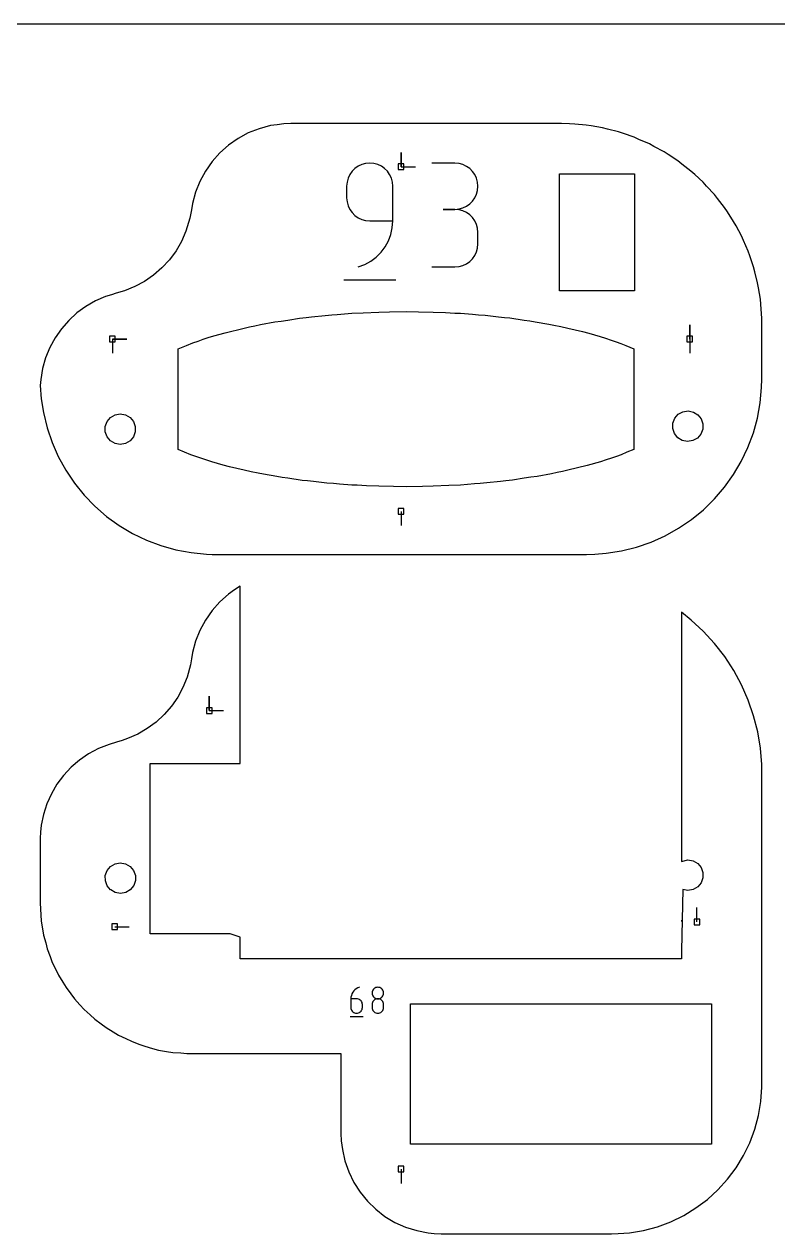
# Model space of a CAD drawing. Extents: x 0 to 400, y 0 to 400.
# Drawn here: x 155.4 to 230.6, y 279.3 to 400 of the extents above; entities that cross this region are included whole.
import ezdxf

# ---------------------------------------------------------------- set-up
doc = ezdxf.new("R2010")
doc.units = 0

msp = doc.modelspace()

# ---------------------------------------------------------------- linework, layer by layer
at = {"layer": 'annotation', "color": 1}
for p, q in [((192.999401, 385.778652), (192.999401, 387.207402)), ((192.999401, 385.778652), (192.999401, 387.207402)), ((192.999401, 387.207402), (192.999401, 385.778652)), ((188.116364, 385.316017), (187.888982, 384.994222)), ((188.39403, 385.593955), (188.116364, 385.316017)), ((188.71542, 385.821502), (188.39403, 385.593955)), ((189.073972, 385.992125), (188.71542, 385.821502)), ((189.463126, 386.09929), (189.073972, 385.992125)), ((189.876323, 386.136464), (189.463126, 386.09929)), ((190.290376, 386.09929), (189.876323, 386.136464)), ((189.876323, 386.136464), (189.876323, 386.136464)), ((190.679986, 385.992125), (190.290376, 386.09929)), ((191.038672, 385.821502), (190.679986, 385.992125)), ((191.359954, 385.593955), (191.038672, 385.821502)), ((191.637353, 385.316017), (191.359954, 385.593955)), ((191.864387, 384.994222), (191.637353, 385.316017)), ((192.999401, 385.778652), (194.428151, 385.778652)), ((198.369076, 386.124436), (196.066893, 386.124436)), ((198.783129, 386.087271), (198.369076, 386.124436)), ((199.172739, 385.980169), (198.783129, 386.087271)), ((199.531425, 385.809715), (199.172739, 385.980169)), ((199.852707, 385.582498), (199.531425, 385.809715)), ((200.130105, 385.305104), (199.852707, 385.582498)), ((200.35714, 384.98412), (200.130105, 385.305104)), ((187.61131, 384.245195), (187.574141, 383.83103)), ((187.718444, 384.635103), (187.61131, 384.245195)), ((187.888982, 384.994222), (187.718444, 384.635103)), ((192.034578, 384.635103), (191.864387, 384.994222)), ((192.141444, 384.245195), (192.034578, 384.635103)), ((192.178506, 383.83103), (192.141444, 384.245195)), ((200.52733, 384.626134), (200.35714, 384.98412)), ((200.634197, 384.237733), (200.52733, 384.626134)), ((200.671259, 383.825504), (200.634197, 384.237733)), ((187.574141, 383.83103), (187.574141, 382.678314)), ((192.178506, 380.37353), (192.178506, 383.83103)), ((192.178506, 383.83103), (192.178506, 383.83103)), ((200.35714, 382.662313), (200.52733, 383.021431)), ((200.52733, 383.021431), (200.634197, 383.41134)), ((200.634197, 383.41134), (200.671259, 383.825504)), ((200.671259, 383.825504), (200.671259, 383.825504)), ((187.574141, 382.678314), (187.574141, 382.678314)), ((187.574141, 382.678314), (187.61131, 382.264171)), ((187.61131, 382.264171), (187.718444, 381.874323)), ((187.718444, 381.874323), (187.888982, 381.515291)), ((187.888982, 381.515291), (188.116364, 381.193598)), ((198.369076, 381.520071), (197.216359, 381.520071)), ((197.216359, 381.520071), (198.369076, 381.520071)), ((198.369076, 381.520071), (198.783129, 381.557244)), ((198.783129, 381.482906), (198.369076, 381.520071)), ((198.369076, 381.520071), (198.369076, 381.520071)), ((198.783129, 381.557244), (199.172739, 381.664409)), ((199.172739, 381.664409), (199.531425, 381.835032)), ((199.531425, 381.835032), (199.852707, 382.06258)), ((199.852707, 382.06258), (200.130105, 382.340518)), ((200.130105, 382.340518), (200.35714, 382.662313)), ((188.116364, 381.193598), (188.39403, 380.915768)), ((188.39403, 380.915768), (188.71542, 380.688324)), ((188.71542, 380.688324), (189.073972, 380.517787)), ((189.073972, 380.517787), (189.463126, 380.410682)), ((189.463126, 380.410682), (189.876323, 380.37353)), ((189.876323, 380.37353), (192.178506, 380.37353)), ((192.127535, 379.674534), (192.178506, 380.37353)), ((199.172739, 381.375803), (198.783129, 381.482906)), ((199.531425, 381.20535), (199.172739, 381.375803)), ((199.852707, 380.978132), (199.531425, 381.20535)), ((200.130105, 380.700738), (199.852707, 380.978132)), ((200.35714, 380.379755), (200.130105, 380.700738)), ((200.52733, 380.021769), (200.35714, 380.379755)), ((191.978784, 379.002672), (192.127535, 379.674534)), ((200.634197, 379.633368), (200.52733, 380.021769)), ((200.671259, 379.221139), (200.634197, 379.633368)), ((200.671259, 378.068422), (200.671259, 379.221139)), ((200.671259, 379.221139), (200.671259, 379.221139)), ((191.412923, 377.774152), (191.738499, 378.366395)), ((191.738499, 378.366395), (191.978784, 379.002672)), ((200.634197, 377.656021), (200.671259, 378.068422)), ((189.986902, 376.346117), (190.53088, 376.755563)), ((190.53088, 376.755563), (191.008302, 377.234392)), ((191.008302, 377.234392), (191.412923, 377.774152)), ((200.130105, 376.588555), (200.35714, 376.909517)), ((200.35714, 376.909517), (200.52733, 377.267529)), ((200.52733, 377.267529), (200.634197, 377.656021)), ((188.724257, 375.769165), (189.382613, 376.014501)), ((188.724257, 375.769165), (188.724257, 375.769165)), ((189.382613, 376.014501), (189.986902, 376.346117)), ((196.066893, 375.76949), (198.369076, 375.76949)), ((198.369076, 375.76949), (198.783129, 375.806633)), ((198.369076, 375.76949), (198.369076, 375.76949)), ((198.783129, 375.806633), (199.172739, 375.913682)), ((199.172739, 375.913682), (199.531425, 376.084066)), ((199.531425, 376.084066), (199.852707, 376.311214)), ((199.852707, 376.311214), (200.130105, 376.588555)), ((187.286449, 374.473252), (192.470099, 374.473252)), ((221.794574, 368.578651), (221.794574, 370.007401)), ((221.794574, 368.578651), (221.794574, 370.007401)), ((221.794574, 370.007401), (221.794574, 368.578651)), ((164.204228, 368.578651), (165.632978, 368.578651)), ((164.204228, 368.578651), (165.632978, 368.578651)), ((165.632978, 368.578651), (164.204228, 368.578651)), ((164.204228, 368.578651), (164.204228, 367.149901)), ((221.794574, 368.578651), (221.794574, 367.149901)), ((192.999401, 351.37865), (192.999401, 349.949901)), ((173.86466, 331.487122), (173.86466, 332.915872)), ((173.86466, 331.487122), (173.86466, 332.915872)), ((173.86466, 332.915872), (173.86466, 331.487122)), ((173.86466, 331.487122), (175.29341, 331.487122)), ((222.519812, 310.396007), (222.519812, 311.824757)), ((220.96029, 310.586689), (220.960288, 310.436056)), ((164.44356, 309.919757), (165.87231, 309.919757)), ((188.04239, 303.071053), (188.005186, 302.902705)), ((188.102496, 303.230446), (188.04239, 303.071053)), ((188.183954, 303.378797), (188.102496, 303.230446)), ((188.285207, 303.514018), (188.183954, 303.378797)), ((188.404705, 303.634022), (188.285207, 303.514018)), ((188.540892, 303.736723), (188.404705, 303.634022)), ((188.692216, 303.820031), (188.540892, 303.736723)), ((188.857123, 303.881862), (188.692216, 303.820031)), ((188.857123, 303.881862), (188.857123, 303.881862)), ((190.12511, 303.406937), (190.115822, 303.303862)), ((190.115822, 303.303862), (190.115822, 303.303862)), ((190.115822, 303.303862), (190.125115, 303.200304)), ((190.151885, 303.504053), (190.12511, 303.406937)), ((190.125115, 303.200304), (190.151903, 303.10281)), ((190.194509, 303.593565), (190.151885, 303.504053)), ((190.151903, 303.10281), (190.194545, 303.013016)), ((190.251347, 303.673824), (190.194509, 303.593565)), ((190.320762, 303.743184), (190.251347, 303.673824)), ((190.401117, 303.799998), (190.320762, 303.743184)), ((190.490777, 303.842619), (190.401117, 303.799998)), ((190.588104, 303.869399), (190.490777, 303.842619)), ((190.691464, 303.878692), (190.588104, 303.869399)), ((190.794823, 303.869399), (190.691464, 303.878692)), ((190.691464, 303.878692), (190.691464, 303.878692)), ((190.892151, 303.842619), (190.794823, 303.869399)), ((190.981811, 303.799998), (190.892151, 303.842619)), ((191.062166, 303.743184), (190.981811, 303.799998)), ((191.131581, 303.673824), (191.062166, 303.743184)), ((191.188419, 303.593565), (191.131581, 303.673824)), ((191.188382, 303.013016), (191.231024, 303.10281)), ((191.231043, 303.504053), (191.188419, 303.593565)), ((191.231024, 303.10281), (191.257812, 303.200304)), ((191.257817, 303.406937), (191.231043, 303.504053)), ((191.257812, 303.200304), (191.267106, 303.303862)), ((191.267106, 303.303862), (191.257817, 303.406937)), ((191.267106, 303.303862), (191.267106, 303.303862)), ((188.005186, 302.902705), (187.99244, 302.727488)), ((187.99244, 302.727488), (187.99244, 301.865895)), ((188.568082, 302.727488), (187.99244, 302.727488)), ((187.99244, 301.865895), (187.99244, 301.865895)), ((187.99244, 301.865895), (188.001734, 301.762342)), ((188.671613, 302.718249), (188.568082, 302.727488)), ((188.769032, 302.691603), (188.671613, 302.718249)), ((188.858718, 302.649156), (188.769032, 302.691603)), ((188.939052, 302.592516), (188.858718, 302.649156)), ((189.008413, 302.52329), (188.939052, 302.592516)), ((189.065181, 302.443084), (189.008413, 302.52329)), ((189.107736, 302.353506), (189.065181, 302.443084)), ((189.134457, 302.256162), (189.107736, 302.353506)), ((189.143724, 302.152659), (189.134457, 302.256162)), ((189.134457, 301.762342), (189.143724, 301.865895)), ((189.143724, 301.865895), (189.143724, 302.152659)), ((189.143724, 302.152659), (189.143724, 302.152659)), ((190.12511, 302.254625), (190.115822, 302.151115)), ((190.115822, 302.151115), (190.115822, 301.86435)), ((190.115822, 301.86435), (190.115822, 301.86435)), ((190.115822, 301.86435), (190.125115, 301.760848)), ((190.151885, 302.352081), (190.12511, 302.254625)), ((190.194509, 302.441847), (190.151885, 302.352081)), ((190.251347, 302.522289), (190.194509, 302.441847)), ((190.194545, 303.013016), (190.2514, 302.932553)), ((190.320762, 302.591771), (190.251347, 302.522289)), ((190.2514, 302.932553), (190.320828, 302.863057)), ((190.401117, 302.64866), (190.320762, 302.591771)), ((190.320828, 302.863057), (190.401189, 302.806161)), ((190.490777, 302.691318), (190.401117, 302.64866)), ((190.401189, 302.806161), (190.490842, 302.763498)), ((190.588104, 302.718112), (190.490777, 302.691318)), ((190.490842, 302.763498), (190.588147, 302.736702)), ((190.691464, 302.727407), (190.588104, 302.718112)), ((190.588147, 302.736702), (190.691464, 302.727407)), ((190.691464, 302.727407), (190.79478, 302.736702)), ((190.794823, 302.718118), (190.691464, 302.727407)), ((190.691464, 302.727407), (190.691464, 302.727407)), ((190.691464, 302.727407), (190.691464, 302.727407)), ((190.79478, 302.736702), (190.892085, 302.763498)), ((190.892151, 302.691337), (190.794823, 302.718118)), ((190.892085, 302.763498), (190.981738, 302.806161)), ((190.981811, 302.648696), (190.892151, 302.691337)), ((190.981738, 302.806161), (191.062099, 302.863057)), ((191.062166, 302.591825), (190.981811, 302.648696)), ((191.062099, 302.863057), (191.131527, 302.932553)), ((191.131581, 302.522356), (191.062166, 302.591825)), ((191.131527, 302.932553), (191.188382, 303.013016)), ((191.188419, 302.441919), (191.131581, 302.522356)), ((191.231043, 302.352146), (191.188419, 302.441919)), ((191.257817, 302.254668), (191.231043, 302.352146)), ((191.257812, 301.760848), (191.267106, 301.86435)), ((191.267106, 302.151115), (191.257817, 302.254668)), ((191.267106, 301.86435), (191.267106, 302.151115)), ((191.267106, 302.151115), (191.267106, 302.151115)), ((187.920343, 300.96557), (189.216472, 300.96557)), ((188.001734, 301.762342), (188.028522, 301.664863)), ((188.028522, 301.664863), (188.071164, 301.57509)), ((188.071164, 301.57509), (188.128019, 301.494654)), ((188.128019, 301.494654), (188.197447, 301.425184)), ((188.197447, 301.425184), (188.277808, 301.368314)), ((188.277808, 301.368314), (188.367461, 301.325672)), ((188.367461, 301.325672), (188.464766, 301.298892)), ((188.464766, 301.298892), (188.568082, 301.289602)), ((188.568082, 301.289602), (188.671613, 301.298892)), ((188.568082, 301.289602), (188.568082, 301.289602)), ((188.671613, 301.298892), (188.769032, 301.325672)), ((188.769032, 301.325672), (188.858718, 301.368314)), ((188.858718, 301.368314), (188.939052, 301.425184)), ((188.939052, 301.425184), (189.008413, 301.494654)), ((189.008413, 301.494654), (189.065181, 301.57509)), ((189.065181, 301.57509), (189.107736, 301.664863)), ((189.107736, 301.664863), (189.134457, 301.762342)), ((190.125115, 301.760848), (190.151903, 301.663504)), ((190.151903, 301.663504), (190.194545, 301.573925)), ((190.194545, 301.573925), (190.2514, 301.493719)), ((190.2514, 301.493719), (190.320828, 301.424493)), ((190.320828, 301.424493), (190.401189, 301.367853)), ((190.401189, 301.367853), (190.490842, 301.325407)), ((190.490842, 301.325407), (190.588147, 301.29876)), ((190.588147, 301.29876), (190.691464, 301.289521)), ((190.691464, 301.289521), (190.79478, 301.29876)), ((190.691464, 301.289521), (190.691464, 301.289521)), ((190.79478, 301.29876), (190.892085, 301.325407)), ((190.892085, 301.325407), (190.981738, 301.367853)), ((190.981738, 301.367853), (191.062099, 301.424493)), ((191.062099, 301.424493), (191.131527, 301.493719)), ((191.131527, 301.493719), (191.188382, 301.573925)), ((191.188382, 301.573925), (191.231024, 301.663504)), ((191.231024, 301.663504), (191.257812, 301.760848)), ((193.005436, 285.733018), (193.005436, 284.304268))]:
    msp.add_line(p, q, dxfattribs=at)
at = {"layer": 'boundary', "color": 5}
for p, q in [((180.647302, 389.971092), (179.971193, 389.872057)), ((181.30152, 390.048444), (180.647302, 389.971092)), ((181.993366, 390.078652), (181.30152, 390.048444)), ((192.018063, 390.078652), (181.993366, 390.078652)), ((208.993365, 390.078652), (192.018063, 390.078652)), ((209.819865, 390.061568), (208.993365, 390.078652)), ((210.3278, 390.019479), (209.819865, 390.061568)), ((211.46722, 389.925064), (210.3278, 390.019479)), ((177.767185, 389.14173), (176.743601, 388.589819)), ((178.847921, 389.571079), (177.767185, 389.14173)), ((179.971193, 389.872057), (178.847921, 389.571079)), ((211.969942, 389.841175), (211.46722, 389.925064)), ((213.09767, 389.65299), (211.969942, 389.841175)), ((213.59175, 389.527873), (213.09767, 389.65299)), ((214.700091, 389.247204), (213.59175, 389.527873)), ((215.182151, 389.081713), (214.700091, 389.247204)), ((216.263526, 388.710476), (215.182151, 389.081713)), ((175.791013, 387.922809), (174.922301, 387.149721)), ((176.743601, 388.589819), (175.791013, 387.922809)), ((216.730272, 388.505741), (216.263526, 388.710476)), ((217.777296, 388.046472), (216.730272, 388.505741)), ((218.225542, 387.803894), (217.777296, 388.046472)), ((219.231067, 387.259732), (218.225542, 387.803894)), ((174.922301, 387.149721), (174.14921, 386.281006)), ((219.65775, 386.980966), (219.231067, 387.259732)), ((220.614903, 386.355626), (219.65775, 386.980966)), ((221.017107, 386.042578), (220.614903, 386.355626)), ((173.4822, 385.328418), (172.930289, 384.304837)), ((174.14921, 386.281006), (173.4822, 385.328418)), ((221.919348, 385.340336), (221.017107, 386.042578)), ((222.294328, 384.995142), (221.919348, 385.340336)), ((172.930289, 384.304837), (172.50094, 383.224098)), ((223.135499, 384.220788), (222.294328, 384.995142)), ((223.480693, 383.845808), (223.135499, 384.220788)), ((172.50094, 383.224098), (172.199959, 382.100829)), ((224.255047, 383.004638), (223.480693, 383.845808)), ((224.56806, 382.602483), (224.255047, 383.004638)), ((172.199959, 382.100829), (172.089958, 381.465192)), ((225.270263, 381.700295), (224.56806, 382.602483)), ((225.549064, 381.273562), (225.270263, 381.700295)), ((171.929617, 380.64539), (171.547761, 379.334952)), ((172.089958, 381.465192), (171.929617, 380.64539)), ((226.174443, 380.316356), (225.549064, 381.273562)), ((226.417021, 379.868109), (226.174443, 380.316356)), ((171.547761, 379.334952), (171.104526, 378.327387)), ((226.961183, 378.862585), (226.417021, 379.868109)), ((171.104526, 378.327387), (170.553236, 377.374641)), ((227.165917, 378.395838), (226.961183, 378.862585)), ((227.625186, 377.348813), (227.165917, 378.395838)), ((170.553236, 377.374641), (169.900578, 376.488257)), ((227.790676, 376.866754), (227.625186, 377.348813)), ((228.161912, 375.785378), (227.790676, 376.866754)), ((169.154451, 375.678977), (168.323894, 374.956602)), ((169.900578, 376.488257), (169.154451, 375.678977)), ((228.287031, 375.291298), (228.161912, 375.785378)), ((167.418974, 374.329892), (166.450661, 373.806435)), ((168.323894, 374.956602), (167.418974, 374.329892)), ((228.567703, 374.182959), (228.287031, 375.291298)), ((164.589962, 373.144844), (164.110322, 372.997497)), ((165.430681, 373.392573), (164.589962, 373.144844)), ((166.450661, 373.806435), (165.430681, 373.392573)), ((228.651592, 373.680235), (228.567703, 374.182959)), ((228.839776, 372.552505), (228.651592, 373.680235)), ((162.517507, 372.380368), (161.557225, 371.831312)), ((163.532559, 372.820006), (162.517507, 372.380368)), ((164.110322, 372.997497), (163.532559, 372.820006)), ((228.881864, 372.044571), (228.839776, 372.552505)), ((228.982187, 370.619321), (228.881864, 372.044571)), ((160.66346, 371.179553), (159.847149, 370.433067)), ((161.557225, 371.831312), (160.66346, 371.179553)), ((159.118278, 369.600989), (158.485765, 368.6935)), ((159.847149, 370.433067), (159.118278, 369.600989)), ((228.993368, 370.078652), (228.982187, 370.619321)), ((228.993368, 366.596797), (228.993368, 370.078652)), ((158.485765, 368.6935), (157.957357, 367.721703)), ((157.957357, 367.721703), (157.539511, 366.69749)), ((157.539511, 366.69749), (157.237343, 365.633392)), ((228.993367, 364.578653), (228.993368, 366.596797)), ((157.237343, 365.633392), (157.054548, 364.542432)), ((157.054548, 364.542432), (157.005435, 363.928991)), ((157.005435, 363.928991), (157.112307, 362.591451)), ((228.827652, 362.211058), (228.968573, 363.746626)), ((228.968573, 363.746626), (228.993367, 364.578653)), ((157.112307, 362.591451), (157.327693, 361.230169)), ((228.552055, 360.693846), (228.827652, 362.211058)), ((157.327693, 361.230169), (157.69033, 359.728403)), ((228.143924, 359.206776), (228.552055, 360.693846)), ((157.69033, 359.728403), (158.18475, 358.262329)), ((227.606423, 357.761405), (228.143924, 359.206776)), ((158.18475, 358.262329), (158.806805, 356.845688)), ((226.943726, 356.368964), (227.606423, 357.761405)), ((158.806805, 356.845688), (159.551626, 355.489568)), ((226.160977, 355.040273), (226.943726, 356.368964)), ((159.551626, 355.489568), (160.413392, 354.204583)), ((225.264261, 353.785656), (226.160977, 355.040273)), ((160.413392, 354.204583), (161.385353, 353.000789)), ((224.260537, 352.614863), (225.264261, 353.785656)), ((161.385353, 353.000789), (162.459899, 351.887608)), ((223.157604, 351.536993), (224.260537, 352.614863)), ((162.459899, 351.887608), (163.628623, 350.87375)), ((221.964024, 350.56042), (223.157604, 351.536993)), ((163.628623, 350.87375), (164.88238, 349.967152)), ((220.689076, 349.692736), (221.964024, 350.56042)), ((164.88238, 349.967152), (166.211354, 349.17491)), ((166.211354, 349.17491), (167.605147, 348.503222)), ((217.935245, 348.310112), (219.342664, 348.940686)), ((219.342664, 348.940686), (220.689076, 349.692736)), ((167.605147, 348.503222), (169.052849, 347.957346)), ((169.052849, 347.957346), (170.543132, 347.541556)), ((214.981509, 347.432023), (216.477752, 347.805918)), ((216.477752, 347.805918), (217.935245, 348.310112)), ((170.543132, 347.541556), (172.06433, 347.259103)), ((172.06433, 347.259103), (173.604539, 347.112198)), ((173.604539, 347.112198), (174.145078, 347.084431)), ((174.145078, 347.084431), (182.406674, 347.07865)), ((182.406674, 347.07865), (195.983283, 347.07865)), ((195.983283, 347.07865), (211.493366, 347.07865)), ((211.493366, 347.07865), (212.325391, 347.103445)), ((212.325391, 347.103445), (213.45814, 347.191335)), ((213.45814, 347.191335), (214.981509, 347.432023)), ((175.803082, 343.113776), (174.93437, 342.340689)), ((176.394877, 343.528156), (175.803082, 343.113776)), ((176.960285, 343.90365), (176.394877, 343.528156)), ((176.960285, 328.607845), (176.960285, 343.90365)), ((174.93437, 342.340689), (174.16128, 341.471973)), ((173.494269, 340.519385), (172.942359, 339.495804)), ((174.16128, 341.471973), (173.494269, 340.519385)), ((221.931417, 340.531303), (220.960284, 341.303385)), ((220.960284, 341.303385), (220.960284, 321.233651)), ((223.147568, 339.411755), (221.931417, 340.531303)), ((172.942359, 339.495804), (172.513009, 338.415065)), ((224.267116, 338.195605), (223.147568, 339.411755)), ((172.513009, 338.415065), (172.212028, 337.291796)), ((225.282187, 336.891465), (224.267116, 338.195605)), ((172.212028, 337.291796), (172.102027, 336.656159)), ((226.186512, 335.507323), (225.282187, 336.891465)), ((171.986549, 336.068913), (171.652648, 334.821468)), ((172.102027, 336.656159), (171.986549, 336.068913)), ((171.652648, 334.821468), (171.241334, 333.801911)), ((226.973252, 334.053552), (226.186512, 335.507323)), ((171.241334, 333.801911), (170.720454, 332.833738)), ((227.637255, 332.53978), (226.973252, 334.053552)), ((170.720454, 332.833738), (170.096323, 331.928677)), ((228.173982, 330.976345), (227.637255, 332.53978)), ((169.376501, 331.097698), (168.569705, 330.350866)), ((170.096323, 331.928677), (169.376501, 331.097698)), ((228.579772, 329.373926), (228.173982, 330.976345)), ((167.685713, 329.697233), (166.735241, 329.144717)), ((168.569705, 330.350866), (167.685713, 329.697233)), ((165.173419, 328.504178), (164.602031, 328.335811)), ((165.729801, 328.700012), (165.173419, 328.504178)), ((166.735241, 329.144717), (165.729801, 328.700012)), ((176.960285, 326.210546), (176.960285, 328.607845)), ((228.851846, 327.743472), (228.579772, 329.373926)), ((162.815241, 327.695062), (161.839545, 327.176798)), ((163.883374, 328.115037), (162.815241, 327.695062)), ((164.602031, 328.335811), (163.883374, 328.115037)), ((228.988346, 326.096119), (228.851846, 327.743472)), ((160.92706, 326.553943), (160.088951, 325.834116)), ((161.839545, 327.176798), (160.92706, 326.553943)), ((167.960283, 323.370461), (167.960283, 326.210546)), ((167.960283, 326.210546), (175.950159, 326.210546)), ((175.950159, 326.210546), (176.960285, 326.210546)), ((229.005437, 325.269619), (228.988346, 326.096119)), ((159.335472, 325.026126), (158.675841, 324.13986)), ((160.088951, 325.834116), (159.335472, 325.026126)), ((229.005437, 323.035245), (229.005437, 325.269619)), ((158.675841, 324.13986), (158.118135, 323.186161)), ((158.118135, 323.186161), (157.669174, 322.176699)), ((167.960283, 313.828079), (167.960283, 323.370461)), ((229.005437, 304.628993), (229.005437, 323.035245)), ((157.669174, 322.176699), (157.334451, 321.123826)), ((220.960284, 321.233651), (220.960284, 319.095034)), ((157.11806, 320.040426), (157.039196, 319.351664)), ((157.334451, 321.123826), (157.11806, 320.040426)), ((157.00649, 318.757474), (157.005435, 316.651881)), ((157.039196, 319.351664), (157.00649, 318.757474)), ((220.960284, 319.095034), (220.960284, 316.44157)), ((157.005435, 316.651881), (157.005435, 312.269619)), ((220.960284, 316.44157), (221.617846, 316.590622)), ((221.617846, 316.590622), (222.139429, 316.498652)), ((222.139429, 316.498652), (222.598097, 316.233839)), ((222.598097, 316.233839), (222.938536, 315.828122)), ((222.938536, 315.828122), (223.11968, 315.330435)), ((223.11968, 315.330435), (223.11968, 314.800808)), ((222.938536, 314.303122), (222.598097, 313.897404)), ((223.11968, 314.800808), (222.938536, 314.303122)), ((167.960283, 309.210545), (167.960283, 313.828079)), ((221.096264, 313.63259), (220.960284, 307.548909)), ((221.617846, 313.540622), (221.096264, 313.63259)), ((222.139429, 313.63259), (221.617846, 313.540622)), ((222.598097, 313.897404), (222.139429, 313.63259)), ((157.005435, 312.269619), (157.066556, 311.117464)), ((157.066556, 311.117464), (157.111515, 310.488832)), ((157.111515, 310.488832), (157.243718, 309.70265)), ((157.243718, 309.70265), (157.348231, 309.08114)), ((157.348231, 309.08114), (157.554568, 308.311083)), ((175.959553, 309.210545), (167.960283, 309.210545)), ((176.960285, 308.871811), (175.959553, 309.210545)), ((157.554568, 308.311083), (157.717685, 307.702321)), ((176.960285, 306.710543), (176.960285, 308.871811)), ((157.717685, 307.702321), (157.996288, 306.955365)), ((157.996288, 306.955365), (158.216534, 306.364865)), ((178.386549, 306.710543), (176.960285, 306.710543)), ((192.692492, 306.710543), (178.386549, 306.710543)), ((193.801809, 306.710543), (192.692492, 306.710543)), ((210.632334, 306.710543), (193.801809, 306.710543)), ((214.908738, 306.710543), (210.632334, 306.710543)), ((220.960284, 306.710543), (214.908738, 306.710543)), ((220.960284, 307.548909), (220.960284, 306.710543)), ((158.216534, 306.364865), (158.564874, 305.647775)), ((158.564874, 305.647775), (158.840252, 305.080885)), ((158.840252, 305.080885), (159.255181, 304.400152)), ((159.255181, 304.400152), (159.5832, 303.862004)), ((229.001185, 293.912655), (229.005437, 304.628993)), ((159.5832, 303.862004), (160.060955, 303.223796)), ((160.060955, 303.223796), (160.43864, 302.719266)), ((160.43864, 302.719266), (160.974899, 302.129361)), ((160.974899, 302.129361), (161.398835, 301.663016)), ((161.398835, 301.663016), (161.98874, 301.126758)), ((161.98874, 301.126758), (162.455084, 300.702824)), ((162.455084, 300.702824), (163.093292, 300.225067)), ((163.093292, 300.225067), (163.597822, 299.847379)), ((163.597822, 299.847379), (164.278554, 299.432451)), ((164.278554, 299.432451), (164.816701, 299.104433)), ((164.816701, 299.104433), (165.53379, 298.756092)), ((165.53379, 298.756092), (166.10068, 298.480714)), ((166.10068, 298.480714), (166.847638, 298.202114)), ((166.847638, 298.202114), (167.43814, 297.981868)), ((167.43814, 297.981868), (168.208197, 297.775532)), ((168.208197, 297.775532), (168.816959, 297.612414)), ((168.816959, 297.612414), (169.603141, 297.480211)), ((169.603141, 297.480211), (170.22465, 297.375699)), ((170.22465, 297.375699), (171.019841, 297.318826)), ((171.019841, 297.318826), (171.648473, 297.273866)), ((171.648473, 297.273866), (182.342086, 297.269619)), ((182.342086, 297.269619), (187.005435, 297.269619)), ((187.005435, 297.269619), (187.005435, 294.782499)), ((187.005435, 294.782499), (187.005436, 289.269617)), ((228.899352, 292.488832), (229.001185, 293.912655)), ((228.66264, 291.081139), (228.899352, 292.488832)), ((228.293183, 289.702318), (228.66264, 291.081139)), ((187.005436, 289.269617), (187.036318, 288.56229)), ((187.036318, 288.56229), (187.148511, 287.681077)), ((227.79434, 288.364863), (228.293183, 289.702318)), ((187.148511, 287.681077), (187.399578, 286.547498)), ((227.170617, 287.08088), (227.79434, 288.364863)), ((187.399578, 286.547498), (187.780549, 285.450732)), ((226.427669, 285.861999), (227.170617, 287.08088)), ((187.780549, 285.450732), (188.28627, 284.405609)), ((225.572227, 284.719263), (226.427669, 285.861999)), ((188.28627, 284.405609), (188.909902, 283.426263)), ((224.612038, 283.663014), (225.572227, 284.719263)), ((188.909902, 283.426263), (189.643012, 282.525942)), ((189.643012, 282.525942), (190.475687, 281.716816)), ((222.413047, 281.847379), (223.555788, 282.70282)), ((223.555788, 282.70282), (224.612038, 283.663014)), ((190.475687, 281.716816), (191.396665, 281.009827)), ((221.194171, 281.104434), (222.413047, 281.847379)), ((191.396665, 281.009827), (192.393493, 280.41454)), ((192.393493, 280.41454), (193.452689, 279.938998)), ((218.572734, 279.981865), (219.910189, 280.480711)), ((219.910189, 280.480711), (221.194171, 281.104434)), ((193.452689, 279.938998), (194.559931, 279.589639)), ((194.559931, 279.589639), (195.700243, 279.371187)), ((195.700243, 279.371187), (196.298111, 279.300498)), ((196.298111, 279.300498), (197.005435, 279.269614)), ((197.005435, 279.269614), (203.90373, 279.269614)), ((203.90373, 279.269614), (214.005434, 279.269614)), ((214.005434, 279.269614), (214.673859, 279.296142)), ((214.673859, 279.296142), (215.786219, 279.3757)), ((215.786219, 279.3757), (217.193914, 279.612411)), ((217.193914, 279.612411), (218.572734, 279.981865))]:
    msp.add_line(p, q, dxfattribs=at)
at = {"layer": 'frame', "color": 5}
msp.add_line((400, 400), (0, 400), dxfattribs=at)
at = {"layer": 'hole', "color": 5}
for p, q in [((193.285151, 386.064402), (192.713651, 386.064402)), ((192.713651, 386.064402), (192.713651, 385.492902)), ((192.713651, 385.492902), (193.285151, 385.492902)), ((193.285151, 385.492902), (193.285151, 386.064402)), ((208.793364, 382.144222), (208.793364, 385.078654)), ((208.793364, 385.078654), (210.674411, 385.078654)), ((210.674411, 385.078654), (216.293365, 385.078654)), ((216.293365, 385.078654), (216.293365, 377.357499)), ((208.793364, 373.378654), (208.793364, 382.144222)), ((216.293365, 377.357499), (216.293365, 373.378654)), ((210.674411, 373.378654), (208.793364, 373.378654)), ((216.293365, 373.378654), (210.674411, 373.378654)), ((181.722204, 370.474927), (182.867419, 370.645301)), ((182.867419, 370.645301), (183.540811, 370.721094)), ((183.540811, 370.721094), (184.054995, 370.778968)), ((184.054995, 370.778968), (185.433831, 370.934163)), ((185.433831, 370.934163), (186.097186, 370.986359)), ((186.097186, 370.986359), (186.644386, 371.029416)), ((186.644386, 371.029416), (188.078007, 371.142221)), ((188.078007, 371.142221), (189.218957, 371.195657)), ((189.218957, 371.195657), (190.773698, 371.26847)), ((190.773698, 371.26847), (191.861874, 371.285422)), ((191.861874, 371.285422), (193.496658, 371.310891)), ((193.496658, 371.310891), (194.737215, 371.291557)), ((194.737215, 371.291557), (196.218609, 371.26847)), ((196.218609, 371.26847), (197.448029, 371.210914)), ((197.448029, 371.210914), (198.354222, 371.16849)), ((198.354222, 371.16849), (198.915308, 371.142221)), ((198.915308, 371.142221), (200.122645, 371.047221)), ((200.122645, 371.047221), (200.722163, 371.000047)), ((200.722163, 371.000047), (201.39723, 370.946929)), ((201.39723, 370.946929), (202.738466, 370.801411)), ((202.738466, 370.801411), (203.318114, 370.736142)), ((203.318114, 370.736142), (203.842715, 370.677073)), ((203.842715, 370.677073), (205.278253, 370.473714)), ((175.442267, 369.203582), (177.340943, 369.669115)), ((177.340943, 369.669115), (177.882903, 369.795606)), ((177.882903, 369.795606), (178.428165, 369.906573)), ((178.428165, 369.906573), (178.997561, 370.013857)), ((178.997561, 370.013857), (180.403016, 370.278672)), ((180.403016, 370.278672), (181.050574, 370.37501)), ((181.050574, 370.37501), (181.722204, 370.474927)), ((205.278253, 370.473714), (205.854365, 370.388007)), ((205.854365, 370.388007), (206.394429, 370.307661)), ((206.394429, 370.307661), (207.731128, 370.06362)), ((207.731128, 370.06362), (208.240754, 369.967639)), ((208.240754, 369.967639), (208.927439, 369.83831)), ((208.927439, 369.83831), (209.641947, 369.671548)), ((209.641947, 369.671548), (211.117118, 369.327253)), ((164.489978, 368.864401), (163.918478, 368.864401)), ((163.918478, 368.864401), (163.918478, 368.292901)), ((163.918478, 368.292901), (164.489978, 368.292901)), ((164.489978, 368.292901), (164.489978, 368.864401)), ((172.242117, 368.191255), (172.754122, 368.368987)), ((172.754122, 368.368987), (173.272795, 368.549032)), ((173.272795, 368.549032), (173.769476, 368.721449)), ((173.769476, 368.721449), (174.330098, 368.886617)), ((174.330098, 368.886617), (175.442267, 369.203582)), ((211.117118, 369.327253), (211.740065, 369.149622)), ((211.740065, 369.149622), (212.859481, 368.830426)), ((212.859481, 368.830426), (213.401152, 368.659548)), ((213.401152, 368.659548), (213.944645, 368.470883)), ((213.944645, 368.470883), (214.448882, 368.295851)), ((214.448882, 368.295851), (214.93682, 368.126467)), ((222.080324, 368.864401), (221.508824, 368.864401)), ((221.508824, 368.864401), (221.508824, 368.292901)), ((221.508824, 368.292901), (222.080324, 368.292901)), ((222.080324, 368.292901), (222.080324, 368.864401)), ((170.773677, 367.585081), (171.604337, 367.937389)), ((170.773677, 366.334282), (170.773677, 367.585081)), ((171.604337, 367.937389), (172.242117, 368.191255)), ((214.93682, 368.126467), (215.411148, 367.927558)), ((215.411148, 367.927558), (216.218628, 367.585081)), ((216.218628, 367.585081), (216.218628, 366.57941)), ((170.773677, 365.689571), (170.773677, 366.334282)), ((216.218628, 366.57941), (216.218628, 365.104097)), ((170.773677, 365.145077), (170.773677, 365.689571)), ((170.773678, 363.635167), (170.773677, 365.145077)), ((216.218628, 365.104097), (216.218628, 363.65476)), ((170.773677, 359.915778), (170.773678, 363.635167)), ((216.218628, 363.65476), (216.218628, 358.823254)), ((164.013116, 360.74687), (164.471785, 361.011684)), ((164.471785, 361.011684), (164.993368, 361.103651)), ((164.993368, 361.103651), (165.514951, 361.011684)), ((165.514951, 361.011684), (165.973619, 360.74687)), ((220.305408, 360.66617), (220.654542, 361.063188)), ((220.654542, 361.063188), (221.118409, 361.316853)), ((221.118409, 361.316853), (221.641063, 361.396568)), ((221.641063, 361.396568), (222.159462, 361.292716)), ((222.159462, 361.292716), (222.611074, 361.017825)), ((222.611074, 361.017825), (222.941437, 360.605052)), ((163.491533, 359.843465), (163.672676, 360.341152)), ((163.491534, 359.313839), (163.491533, 359.843465)), ((163.672676, 360.341152), (164.013116, 360.74687)), ((165.973619, 360.74687), (166.314057, 360.341152)), ((166.314057, 360.341152), (166.495202, 359.843465)), ((166.495202, 359.843465), (166.495202, 359.313839)), ((170.773677, 359.335001), (170.773677, 359.915778)), ((220.100857, 359.645127), (220.113112, 360.173682)), ((220.113112, 360.173682), (220.305408, 360.66617)), ((222.941437, 360.605052), (223.110698, 360.104182)), ((223.110698, 360.104182), (223.098443, 359.575627)), ((163.672676, 358.816152), (163.491534, 359.313839)), ((164.013116, 358.410434), (163.672676, 358.816152)), ((166.314057, 358.816152), (165.973619, 358.410434)), ((166.495202, 359.313839), (166.314057, 358.816152)), ((170.773677, 358.810915), (170.773677, 359.335001)), ((170.773677, 357.56269), (170.773677, 358.810915)), ((216.218628, 358.823254), (216.218628, 357.56269)), ((220.270122, 359.144257), (220.100857, 359.645127)), ((220.600481, 358.731483), (220.270122, 359.144257)), ((221.052093, 358.456593), (220.600481, 358.731483)), ((222.557013, 358.68612), (222.093146, 358.432455)), ((222.906151, 359.08314), (222.557013, 358.68612)), ((223.098443, 359.575627), (222.906151, 359.08314)), ((164.471785, 358.145621), (164.013116, 358.410434)), ((164.993368, 358.053652), (164.471785, 358.145621)), ((165.514951, 358.14562), (164.993368, 358.053652)), ((165.973619, 358.410434), (165.514951, 358.14562)), ((172.026078, 357.031511), (170.773677, 357.56269)), ((216.218628, 357.56269), (215.527917, 357.269739)), ((221.570491, 358.352742), (221.052093, 358.456593)), ((222.093146, 358.432455), (221.570491, 358.352742)), ((172.43957, 356.887978), (172.026078, 357.031511)), ((172.936443, 356.715497), (172.43957, 356.887978)), ((173.445194, 356.538892), (172.936443, 356.715497)), ((174.132826, 356.317385), (173.445194, 356.538892)), ((175.244995, 356.000414), (174.132826, 356.317385)), ((212.887327, 356.325284), (211.55082, 355.944188)), ((213.446172, 356.503853), (212.887327, 356.325284)), ((213.982708, 356.690101), (213.446172, 356.503853)), ((214.484503, 356.864286), (213.982708, 356.690101)), ((214.966227, 357.031511), (214.484503, 356.864286)), ((215.527917, 357.269739), (214.966227, 357.031511)), ((175.8762, 355.820521), (175.244995, 356.000414)), ((177.340943, 355.478657), (175.8762, 355.820521)), ((178.065877, 355.30946), (177.340943, 355.478657)), ((178.75049, 355.180467), (178.065877, 355.30946)), ((179.270037, 355.082575), (178.75049, 355.180467)), ((180.596416, 354.840329), (179.270037, 355.082575)), ((207.998974, 355.134598), (206.589289, 354.869101)), ((208.565956, 355.24138), (207.998974, 355.134598)), ((209.109125, 355.351865), (208.565956, 355.24138)), ((209.641947, 355.476223), (209.109125, 355.351865)), ((211.55082, 355.944188), (209.641947, 355.476223)), ((181.134201, 354.760323), (180.596416, 354.840329)), ((181.722327, 354.672826), (181.134201, 354.760323)), ((183.141518, 354.471619), (181.722327, 354.672826)), ((183.673715, 354.411718), (183.141518, 354.471619)), ((184.262835, 354.34541), (183.673715, 354.411718)), ((185.589386, 354.20137), (184.262835, 354.34541)), ((186.268878, 354.147904), (185.589386, 354.20137)), ((186.852371, 354.101992), (186.268878, 354.147904)), ((188.078007, 354.005551), (186.852371, 354.101992)), ((188.630277, 353.979686), (188.078007, 354.005551)), ((189.544746, 353.936856), (188.630277, 353.979686)), ((190.773698, 353.879299), (189.544746, 353.936856)), ((192.255641, 353.856763), (190.773698, 353.879299)), ((193.496658, 353.837891), (192.255641, 353.856763)), ((195.130836, 353.862751), (193.496658, 353.837891)), ((196.218609, 353.879299), (195.130836, 353.862751)), ((197.775381, 353.952182), (196.218609, 353.879299)), ((198.915308, 354.005551), (197.775381, 353.952182)), ((200.326724, 354.11661), (198.915308, 354.005551)), ((200.898662, 354.161613), (200.326724, 354.11661)), ((201.559488, 354.21361), (200.898662, 354.161613)), ((202.937644, 354.368788), (201.559488, 354.21361)), ((203.453687, 354.426893), (202.937644, 354.368788)), ((204.124888, 354.50247), (203.453687, 354.426893)), ((205.278128, 354.674038), (204.124888, 354.50247)), ((205.945628, 354.773344), (205.278128, 354.674038)), ((206.589289, 354.869101), (205.945628, 354.773344)), ((193.285151, 351.6644), (192.713651, 351.6644)), ((192.713651, 351.6644), (192.713651, 351.0929)), ((193.285151, 351.0929), (193.285151, 351.6644)), ((192.713651, 351.0929), (193.285151, 351.0929)), ((174.15041, 331.772872), (173.57891, 331.772872)), ((173.57891, 331.772872), (173.57891, 331.201372)), ((173.57891, 331.201372), (174.15041, 331.201372)), ((174.15041, 331.201372), (174.15041, 331.772872)), ((163.502411, 315.020805), (163.678964, 315.519721)), ((163.678964, 315.519721), (164.015513, 315.928164)), ((164.015513, 315.928164), (164.471457, 316.19687)), ((164.471457, 316.19687), (164.99181, 316.293426)), ((164.99181, 316.293426), (165.513806, 316.206191)), ((165.513806, 316.206191), (165.974483, 315.945683)), ((165.974483, 315.945683), (166.31828, 315.543324)), ((166.31828, 315.543324), (166.503731, 315.047645)), ((163.507143, 314.491593), (163.502411, 315.020805)), ((163.692591, 313.995914), (163.507143, 314.491593)), ((164.025186, 313.601401), (163.692591, 313.995914)), ((166.331907, 314.019517), (165.995361, 313.611074)), ((166.508463, 314.518433), (166.331907, 314.019517)), ((166.503731, 315.047645), (166.508463, 314.518433)), ((164.036391, 313.593555), (164.025186, 313.601401)), ((164.497067, 313.333047), (164.036391, 313.593555)), ((165.019064, 313.245811), (164.497067, 313.333047)), ((165.539417, 313.342369), (165.019064, 313.245811)), ((165.995361, 313.611074), (165.539417, 313.342369)), ((222.805562, 310.681757), (222.234062, 310.681757)), ((222.234062, 310.681757), (222.234062, 310.110257)), ((222.805562, 310.110257), (222.805562, 310.681757)), ((164.72931, 310.205507), (164.15781, 310.205507)), ((164.15781, 310.205507), (164.15781, 309.634007)), ((164.15781, 309.634007), (164.72931, 309.634007)), ((164.72931, 309.634007), (164.72931, 310.205507)), ((222.234062, 310.110257), (222.805562, 310.110257)), ((193.960283, 299.991909), (193.960283, 302.210544)), ((193.960283, 302.210544), (210.790807, 302.210544)), ((210.790807, 302.210544), (214.437985, 302.210544)), ((214.437985, 302.210544), (223.235484, 302.210544)), ((223.235484, 302.210544), (223.960285, 302.210544)), ((223.960285, 302.210544), (223.960285, 289.803944)), ((193.960283, 288.210541), (193.960283, 299.991909)), ((223.960285, 289.803944), (223.960285, 288.210541)), ((210.790807, 288.210541), (193.960283, 288.210541)), ((212.008933, 288.210541), (210.790807, 288.210541)), ((214.437985, 288.210541), (212.008933, 288.210541)), ((223.235484, 288.210541), (214.437985, 288.210541)), ((223.960285, 288.210541), (223.235484, 288.210541)), ((193.291186, 286.018768), (192.719686, 286.018768)), ((192.719686, 286.018768), (192.719686, 285.447268)), ((192.719686, 285.447268), (193.291186, 285.447268)), ((193.291186, 285.447268), (193.291186, 286.018768))]:
    msp.add_line(p, q, dxfattribs=at)

doc.saveas('drawing.dxf')
